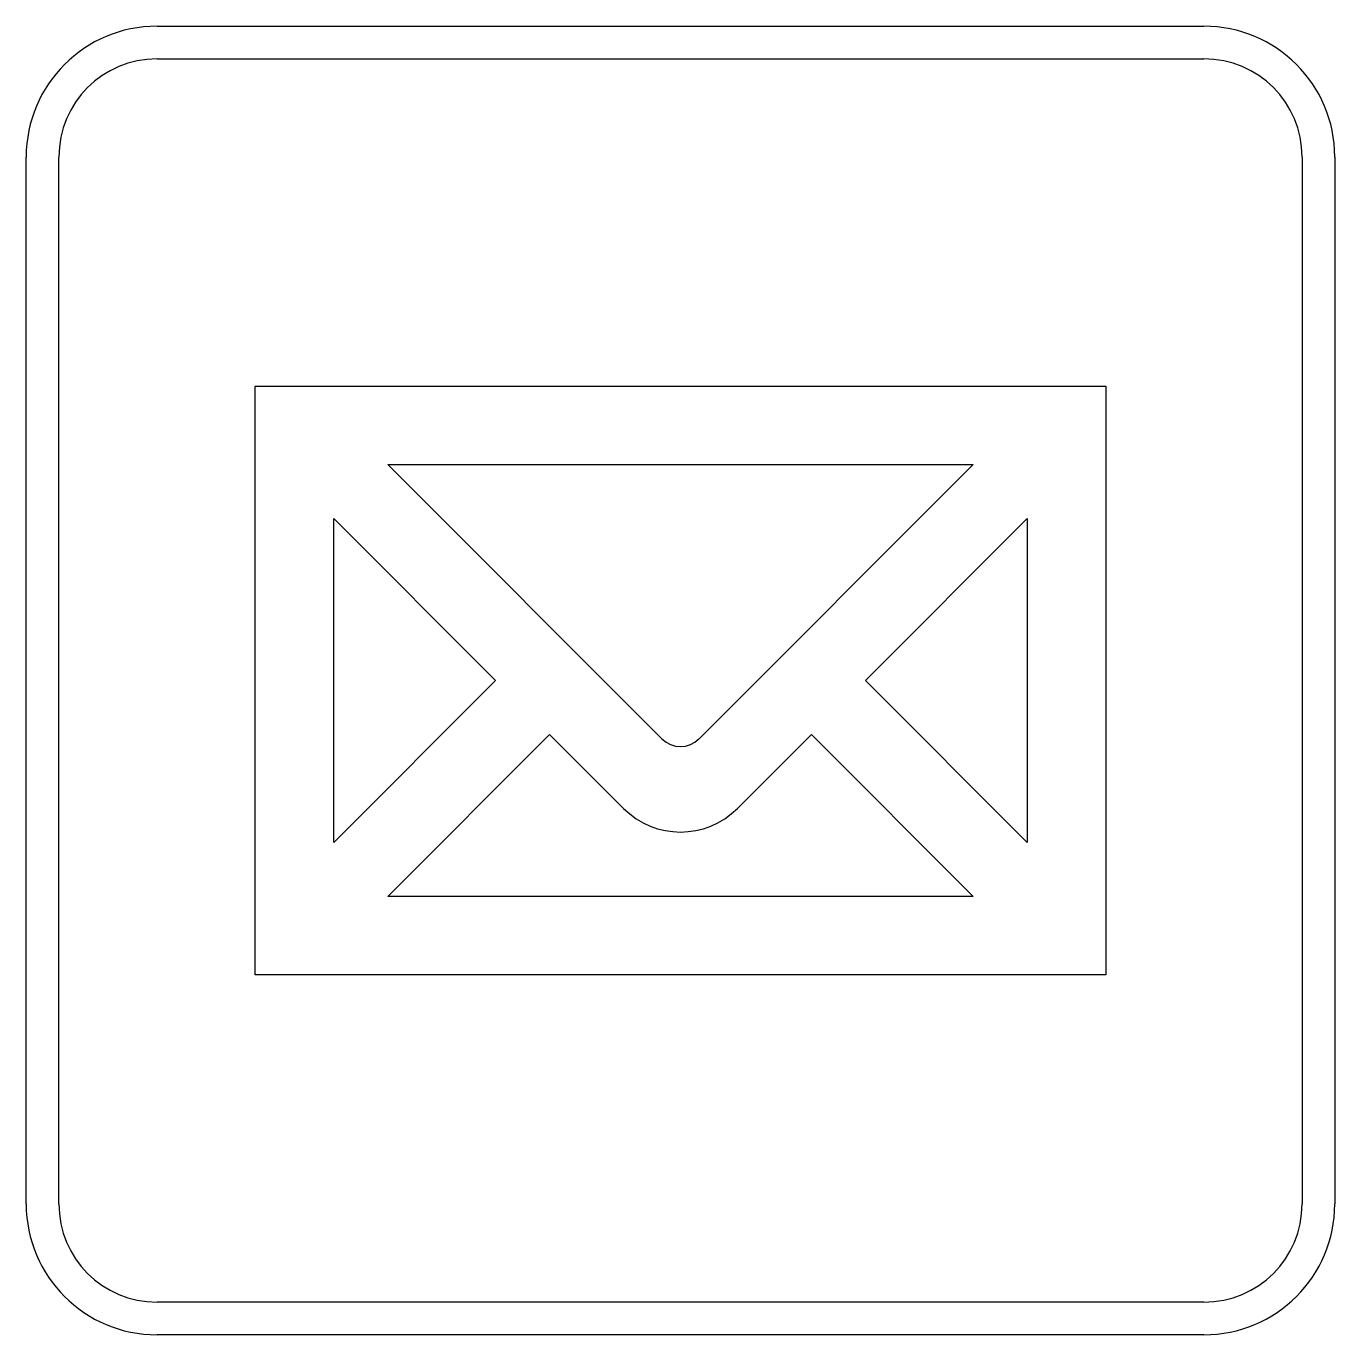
# Model space of a CAD drawing. Extents: x -1.03 to 0.97, y -0.91 to 1.09.
import ezdxf

# ---------------------------------------------------------------- set-up
doc = ezdxf.new("R2010")
doc.units = 0
doc.layers.get('0').update_dxf_attribs({"linetype": 'CONTINUOUS'})

msp = doc.modelspace()

# ---------------------------------------------------------------- linework, layer by layer
at = {"color": 0}
for p, q in [((-0.8283, 1.0892), (0.7717, 1.0892)), ((-0.8283, 1.0392), (0.7717, 1.0392)), ((-1.0283, -0.7108), (-1.0283, 0.8892)), ((-0.9783, -0.7108), (-0.9783, 0.8892)), ((0.9217, 0.8892), (0.9217, -0.7108)), ((0.9717, 0.8892), (0.9717, -0.7108)), ((-0.6783, -0.3608), (-0.6783, 0.5392)), ((-0.6783, 0.5392), (0.6217, 0.5392)), ((0.6217, 0.5392), (0.6217, -0.3608)), ((-0.4758, 0.4192), (0.4192, 0.4192)), ((-0.4758, 0.4192), (-0.0566, 0)), ((0.4192, 0.4192), (0, 0)), ((-0.5583, -0.1583), (-0.5583, 0.3367)), ((-0.5583, 0.3367), (-0.3108, 0.0892)), ((0.5017, 0.3367), (0.2542, 0.0892)), ((0.5017, 0.3367), (0.5017, -0.1583)), ((-0.5583, -0.1583), (-0.3108, 0.0892)), ((0.5017, -0.1583), (0.2542, 0.0892)), ((-0.4758, -0.2408), (-0.2283, 0.0067)), ((-0.2283, 0.0067), (-0.1153, -0.1064)), ((0.1717, 0.0067), (0.0587, -0.1064)), ((0.4192, -0.2408), (0.1717, 0.0067)), ((0.4192, -0.2408), (-0.4758, -0.2408)), ((0.6217, -0.3608), (-0.6783, -0.3608)), ((0.7717, -0.8608), (-0.8283, -0.8608)), ((0.7717, -0.9108), (-0.8283, -0.9108))]:
    msp.add_line(p, q, dxfattribs=at)
for centre, radius, start, end in [((-0.8283, 0.8892), 0.2, 90, 180), ((0.7717, 0.8892), 0.2, 0, 90), ((-0.8283, 0.8892), 0.15, 90, 180), ((0.7717, 0.8892), 0.15, 0, 90), ((-0.0283, 0.0283), 0.04, 225, 315), ((-0.0283, -0.0194), 0.123, 225, 315), ((-0.8283, -0.7108), 0.2, 180, 270), ((-0.8283, -0.7108), 0.15, 180, 270), ((0.7717, -0.7108), 0.2, 270, 0), ((0.7717, -0.7108), 0.15, 270, 0)]:
    msp.add_arc(centre, radius, start, end, dxfattribs=at)

doc.saveas('drawing.dxf')
